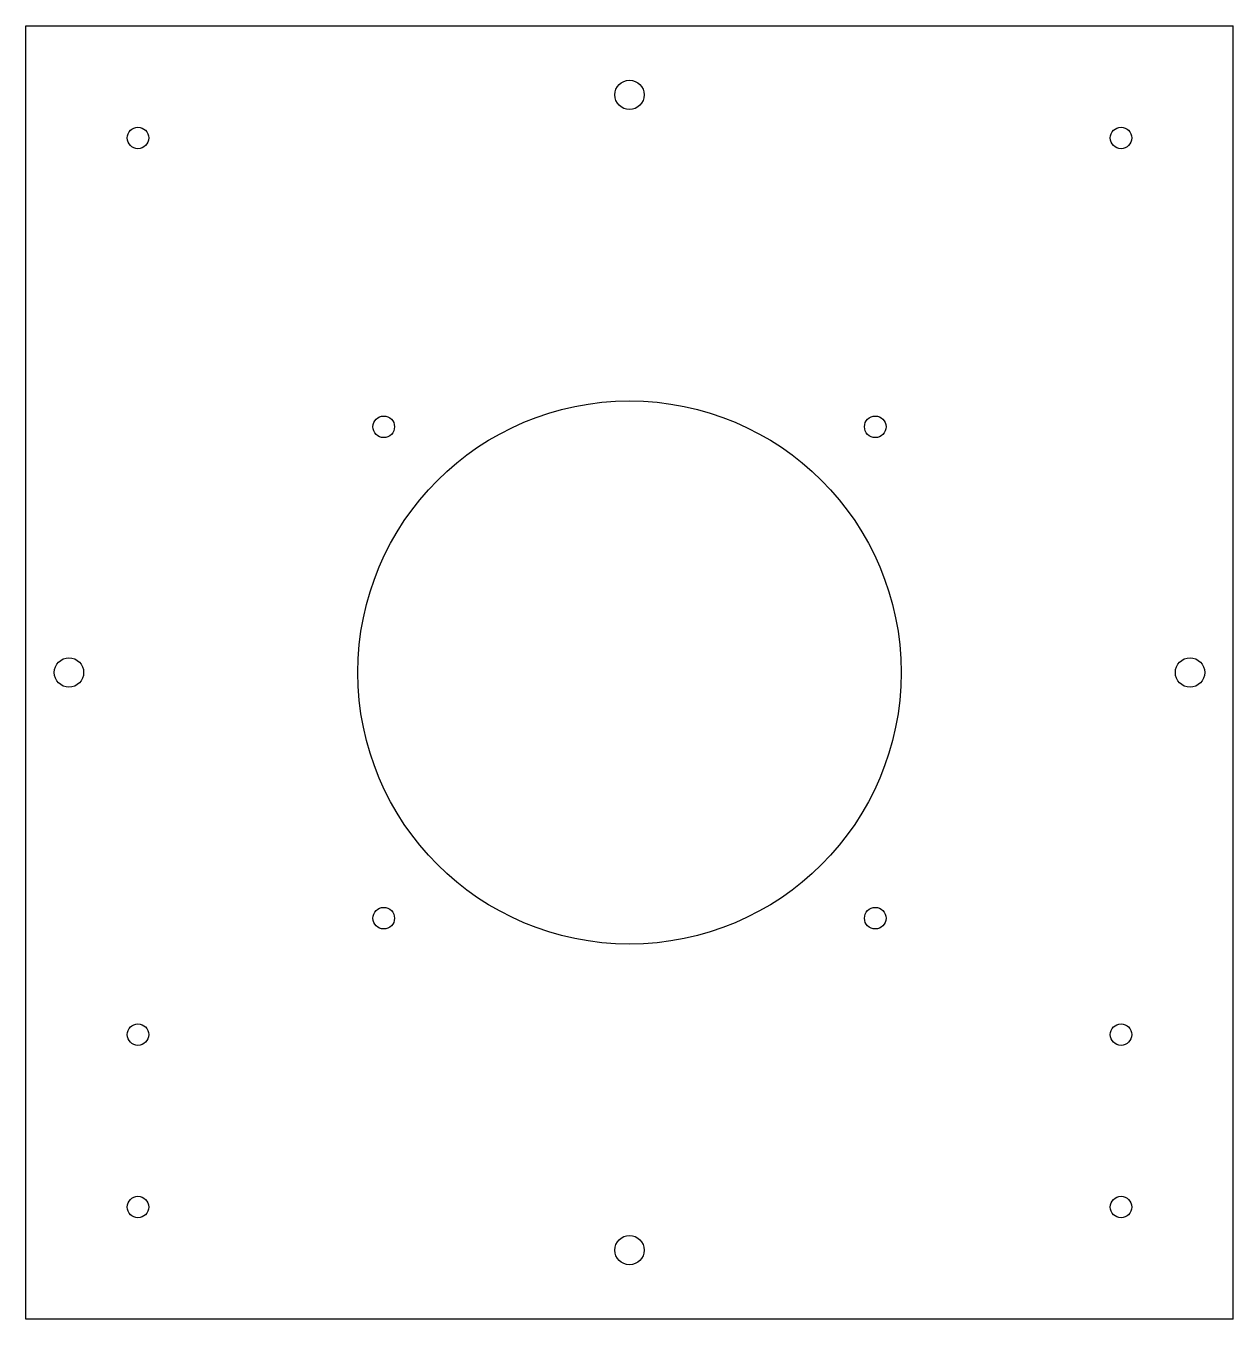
# Model space of a CAD drawing. Header units: millimetres. Extents: x 0 to 140, y 0 to 150.
import ezdxf

# ---------------------------------------------------------------- set-up
doc = ezdxf.new("R2010")
doc.units = ezdxf.units.MM

msp = doc.modelspace()

# ---------------------------------------------------------------- linework, layer by layer
at = {"color": 7, "linetype": 'Continuous', "lineweight": 25}
for p, q in [((0, 150), (140, 150)), ((0, 0), (0, 150)), ((140, 0), (140, 150)), ((140, 0), (0, 0))]:
    msp.add_line(p, q, dxfattribs=at)
for centre, radius in [((70, 142), 1.7), ((13, 137), 1.25), ((127, 137), 1.25), ((70, 75), 31.5), ((41.5, 103.5), 1.25), ((98.5, 103.5), 1.25), ((5, 75), 1.7), ((135, 75), 1.7), ((41.5, 46.5), 1.25), ((98.5, 46.5), 1.25), ((13, 33), 1.25), ((127, 33), 1.25), ((13, 13), 1.25), ((127, 13), 1.25), ((70, 8), 1.7)]:
    msp.add_circle(centre, radius, dxfattribs=at)

doc.saveas('drawing.dxf')
